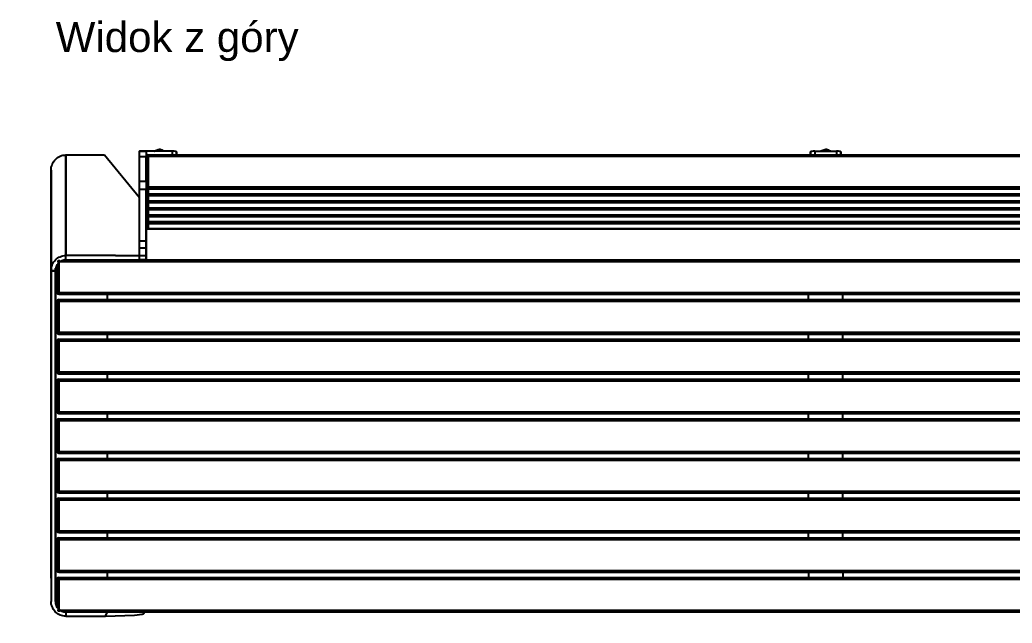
# Model space of a CAD drawing. Header units: millimetres. Extents: x 10366 to 13995, y 24552 to 29685.
# Drawn here: x 11689 to 12842, y 26397 to 27098 of the extents above; entities that cross this region are included whole.
import ezdxf

# ---------------------------------------------------------------- set-up
doc = ezdxf.new("R2010")
doc.units = ezdxf.units.MM
doc.header["$LTSCALE"] = 3
doc.layers.add('DomyÅ›lny', color=7, linetype='Continuous')
doc.styles.get("Standard").update_dxf_attribs({"font": 'arial.ttf'})
doc.dimstyles.new('MATEUSZ', dxfattribs={"dimtxt": 35, "dimasz": 16, "dimexe": 0.18, "dimexo": 0.0625, "dimgap": 0.09, "dimtad": 0, "dimdec": 0, "dimdsep": 46, "dimtxsty": 'Standard', "dimblk": 'DOT', "dimcen": 0.09, "dimse1": 1, "dimse2": 1, "dimadec": 0, "dimazin": 0, "dimtfac": 1, "dimtdec": 0, "dimtofl": 0, "dimtmove": 0, "dimatfit": 3, "dimfxl": 1, "dimtolj": 1, "dimtzin": 0, "dimlwd": 9, "dimlwe": 9, "dimarcsym": 0})

# ---------------------------------------------------------------- blocks, each defined once
blk = doc.blocks.new('_Dot')
at = {"color": 0, "linetype": 'ByBlock', "lineweight": -2}
blk.add_line((-0.5, 0), (-1, 0), dxfattribs=at)
at = {"color": 0, "linetype": 'ByBlock', "const_width": 0.5}
blk.add_lwpolyline([(-0.25, 0, 1), (0.25, 0, 1)], format="xyb", close=True, dxfattribs=at)
blk = doc.blocks.new('*D35')
at = {"color": 0, "lineweight": 9, "transparency": 16777216}
for p, q in [((11507.2, 26929.5), (11507.2, 26714.1)), ((11507.2, 26421.3), (11507.2, 26636.7))]:
    blk.add_line(p, q, dxfattribs=at)
at = {"layer": 'Defpoints', "color": 0, "transparency": 16777216}
for p in [(11827.9, 26945.5), (11507.2, 26405.3), (11742.5, 26405.3)]:
    blk.add_point(p, dxfattribs=at)
at = {"color": 0, "lineweight": 9, "transparency": 16777216, "xscale": 16, "yscale": 16, "zscale": 16}
for p, rotation in [((11507.2, 26945.5), 90), ((11507.2, 26405.3), 270)]:
    blk.add_blockref('_Dot', p, dxfattribs=dict(at, rotation=rotation))
at = {"color": 0, "transparency": 16777216, "insert": (11507.2, 26675.4), "char_height": 35, "attachment_point": 5, "rotation": 90}
blk.add_mtext('\\A1;540', dxfattribs=at)

msp = doc.modelspace()

# ---------------------------------------------------------------- linework, layer by layer
at = {"layer": 'DomyÅ›lny'}
for p, q in [((11827.9, 26945.5), (11835.9, 26945.5)), ((11835.9, 26945.4), (11827.9, 26945.4)), ((11865.9, 26945.5), (11835.9, 26945.5)), ((11865.9, 26945.5), (11865.9, 26940.6)), ((12612.8, 26945.5), (12637.8, 26945.5)), ((12612.8, 26945.5), (12612.8, 26940.6)), ((12637.8, 26945.5), (12637.8, 26940.6)), ((11742.5, 26941.1), (11742.5, 26824.3)), ((11742.5, 26824.3), (11742.5, 26941.1)), ((11742.5, 26941.1), (11787.2, 26941.1)), ((11787.2, 26941.1), (11827.9, 26891.6)), ((11827.9, 26910.1), (11827.9, 26938.9)), ((11835.9, 26938.9), (11827.9, 26938.9)), ((11835.9, 26910.1), (11835.9, 26938.9)), ((11836.3, 26939.3), (11836.3, 26903.8)), ((11836.3, 26933), (11836.3, 26939.3)), ((11838.3, 26941.3), (13412.3, 26941.3)), ((11838.3, 26939.6), (11838.3, 26904.2)), ((11838.3, 26939.6), (13412.3, 26939.6)), ((11870.9, 26941.3), (11870.9, 26944.6)), ((11870.9, 26944.6), (11870.9, 26941.3)), ((12607.8, 26941.3), (12607.8, 26944.6)), ((12607.8, 26944.6), (12607.8, 26941.3)), ((12642.8, 26941.3), (12642.8, 26944.6)), ((12642.8, 26944.6), (12642.8, 26941.3)), ((11725.3, 26451.7), (11725.3, 26923.3)), ((11725.3, 26923.3), (11725.3, 26806.5)), ((11725.3, 26923.3), (11725.3, 26806.5)), ((11836.3, 26931.2), (11836.3, 26895.8)), ((11836.3, 26889.5), (11836.3, 26925)), ((11836.3, 26923.1), (11836.3, 26887.7)), ((11836.3, 26915.1), (11836.3, 26879.6)), ((11835.9, 26910.1), (11827.9, 26910.1)), ((11835.9, 26900.9), (11827.9, 26900.9)), ((11827.9, 26840.8), (11827.9, 26900.9)), ((11835.9, 26840.8), (11835.9, 26900.9)), ((11836.3, 26873.3), (11836.3, 26908.8)), ((11836.3, 26907), (11836.3, 26871.5)), ((11836.3, 26903.8), (11836.3, 26897.6)), ((11836.3, 26865.3), (11836.3, 26900.7)), ((11838.3, 26904.2), (13412.3, 26904.2)), ((11838.3, 26901.9), (11838.3, 26895.6)), ((11838.3, 26901.9), (13412.3, 26901.9)), ((11836.3, 26898.9), (11836.3, 26863.4)), ((11836.3, 26895.8), (11836.3, 26889.5)), ((11838.3, 26895.6), (13412.3, 26895.6)), ((13412.3, 26895.6), (11838.3, 26895.6)), ((11838.3, 26893.8), (11838.3, 26887.5)), ((11838.3, 26893.8), (13412.3, 26893.8)), ((11835.9, 26881.9), (11835.9, 26824.3)), ((11835.9, 26876.7), (11835.9, 26819.1)), ((11835.9, 26819.1), (11835.9, 26876.7)), ((11836.3, 26887.7), (11836.3, 26881.4)), ((11836.3, 26879.6), (11836.3, 26873.3)), ((11838.3, 26887.5), (13412.3, 26887.5)), ((13412.3, 26887.5), (11838.3, 26887.5)), ((11838.3, 26885.7), (13412.3, 26885.7)), ((11838.3, 26885.7), (11838.3, 26879.5)), ((11838.3, 26879.5), (13412.3, 26879.5)), ((13412.3, 26879.4), (11838.3, 26879.4)), ((11838.3, 26877.6), (13412.3, 26877.6)), ((11838.3, 26877.6), (11838.3, 26871.4)), ((11836.3, 26871.5), (11836.3, 26865.3)), ((11838.3, 26871.4), (13412.3, 26871.4)), ((13412.3, 26871.3), (11838.3, 26871.3)), ((11838.3, 26869.6), (11838.3, 26863.3)), ((11838.3, 26869.6), (13412.3, 26869.6)), ((11836.3, 26863.4), (11836.3, 26857.2)), ((11838.3, 26863.3), (13412.3, 26863.3)), ((13412.3, 26863.3), (11838.3, 26863.3)), ((11838.3, 26861.5), (13412.3, 26861.5)), ((11838.3, 26861.5), (11838.3, 26855.2)), ((11838.3, 26855.2), (13412.3, 26855.2)), ((13412.3, 26855.2), (11838.3, 26855.2)), ((11835.9, 26840.8), (11827.9, 26840.8)), ((11827.9, 26819.1), (11827.9, 26832.9)), ((11835.9, 26832.9), (11827.9, 26832.9)), ((11835.9, 26819.1), (11835.9, 26832.9)), ((11740.1, 26819.2), (13510.8, 26819.2)), ((11742.5, 26819.1), (11742.5, 26824.3)), ((11742.5, 26819.1), (11742.5, 26824.3)), ((11800.3, 26824.3), (11742.5, 26824.3)), ((11742.5, 26819.1), (11835.9, 26819.1)), ((11800.3, 26824.3), (11835.9, 26824.3)), ((11835.9, 26819.1), (11827.9, 26819.1)), ((11835.9, 26824.3), (11835.9, 26819.1)), ((11730.3, 26806.5), (11730.3, 26809.7)), ((11730.3, 26809.4), (11730.3, 26806.5)), ((11730.3, 26809.4), (11730.3, 26426.7)), ((11732.3, 26813.5), (11732.3, 26781.2)), ((11734.3, 26817.2), (13516.3, 26817.2)), ((11734.3, 26817.2), (11734.3, 26781.2)), ((11725.3, 26806.5), (11725.3, 26422.5)), ((11725.3, 26806.5), (11730.3, 26806.5)), ((11730.3, 26806.5), (11725.3, 26806.5)), ((11730.3, 26422.5), (11730.3, 26806.5)), ((11734.3, 26781.2), (13516.3, 26781.2)), ((11734.3, 26779.2), (13516.3, 26779.2)), ((11734.3, 26773.1), (13516.3, 26773.1)), ((11790.3, 26779.2), (11790.3, 26773.1)), ((12605.3, 26773.1), (12605.3, 26779.2)), ((12645.3, 26773.1), (12645.3, 26779.2)), ((11732.3, 26771.1), (11732.3, 26735.1)), ((11734.3, 26771.1), (13516.3, 26771.1)), ((11734.3, 26771.1), (11734.3, 26735.1)), ((11734.3, 26735.1), (13516.3, 26735.1)), ((11734.3, 26733.1), (13516.3, 26733.1)), ((11734.3, 26727), (13516.3, 26727)), ((11790.3, 26733.1), (11790.3, 26727)), ((12605.3, 26727), (12605.3, 26733.1)), ((12645.3, 26727), (12645.3, 26733.1)), ((11732.3, 26725), (11732.3, 26689)), ((11734.3, 26725), (11734.3, 26689)), ((11734.3, 26725), (13516.3, 26725)), ((11734.3, 26689), (13516.3, 26689)), ((11734.3, 26687), (13516.3, 26687)), ((11734.3, 26680.8), (13516.3, 26680.8)), ((11790.3, 26687), (11790.3, 26680.8)), ((12605.3, 26680.8), (12605.3, 26687)), ((12645.3, 26680.8), (12645.3, 26687)), ((11732.3, 26678.8), (11732.3, 26642.8)), ((11734.3, 26678.8), (11734.3, 26642.8)), ((11734.3, 26678.8), (13516.3, 26678.8)), ((11734.3, 26642.8), (13516.3, 26642.8)), ((11734.3, 26640.8), (13516.3, 26640.8)), ((11734.3, 26634.7), (13516.3, 26634.7)), ((11790.3, 26640.8), (11790.3, 26634.7)), ((12605.3, 26634.7), (12605.3, 26640.8)), ((12645.3, 26634.7), (12645.3, 26640.8)), ((11732.3, 26632.7), (11732.3, 26596.7)), ((11734.3, 26632.7), (11734.3, 26596.7)), ((11734.3, 26632.7), (13516.3, 26632.7)), ((11734.3, 26596.7), (13516.3, 26596.7)), ((11734.3, 26594.7), (13516.3, 26594.7)), ((11734.3, 26588.6), (13516.3, 26588.6)), ((11790.3, 26594.7), (11790.3, 26588.6)), ((12605.3, 26588.6), (12605.3, 26594.7)), ((12645.3, 26588.6), (12645.3, 26594.7)), ((11732.3, 26586.6), (11732.3, 26550.6)), ((11734.3, 26586.6), (11734.3, 26550.6)), ((11734.3, 26586.6), (13516.3, 26586.6)), ((11734.3, 26550.6), (13516.3, 26550.6)), ((11734.3, 26548.6), (13516.3, 26548.6)), ((11734.3, 26542.5), (13516.3, 26542.5)), ((11790.3, 26548.6), (11790.3, 26542.5)), ((12605.3, 26542.5), (12605.3, 26548.6)), ((12645.3, 26542.5), (12645.3, 26548.6)), ((11732.3, 26540.5), (11732.3, 26504.5)), ((11734.3, 26540.5), (11734.3, 26504.5)), ((11734.3, 26540.5), (13516.3, 26540.5)), ((11734.3, 26504.5), (13516.3, 26504.5)), ((11734.3, 26502.5), (13516.3, 26502.5)), ((11734.3, 26496.4), (13516.3, 26496.4)), ((11790.3, 26502.5), (11790.3, 26496.4)), ((12605.3, 26496.4), (12605.3, 26502.5)), ((12645.3, 26496.4), (12645.3, 26502.5)), ((11732.3, 26494.4), (11732.3, 26458.4)), ((11734.3, 26494.4), (11734.3, 26458.4)), ((11734.3, 26494.4), (13516.3, 26494.4)), ((11725.3, 26451.7), (11725.3, 26422.5)), ((11734.3, 26458.4), (13516.3, 26458.4)), ((11734.3, 26456.4), (13516.3, 26456.4)), ((11734.3, 26450.4), (13516.3, 26450.4)), ((11790.3, 26456.4), (11790.3, 26450.4)), ((12605.3, 26456.4), (12605.3, 26450.4)), ((12645.3, 26456.4), (12645.3, 26450.4)), ((11732.3, 26448.4), (11732.3, 26415.8)), ((11734.3, 26448.4), (11734.3, 26412.4)), ((11734.3, 26448.4), (13516.3, 26448.4)), ((11730.3, 26426.7), (11730.3, 26422.5)), ((11732.3, 26424.7), (11730.3, 26426.7)), ((11734.3, 26412.4), (13516.3, 26412.4)), ((11740.7, 26410.4), (13509.9, 26410.4)), ((11742.5, 26410.3), (11742.5, 26405.3)), ((11742.5, 26410.3), (11791, 26410.3)), ((11742.5, 26410.3), (11742.5, 26405.3)), ((11742.5, 26405.3), (11788.7, 26405.3)), ((11833, 26410.4), (11833, 26408.5))]:
    msp.add_line(p, q, dxfattribs=at)
for points in [[(11827.9, 26938.9, 0), (11827.9, 26943.9, 0), (11827.9, 26945.2, 0), (11827.9, 26945.5, 0), (11827.9, 26945.5, 0), (11827.9, 26945.5, 0), (11827.9, 26945.5, 0), (11827.9, 26945.5, 0), (11827.9, 26945.5, 0), (11827.9, 26945.5, 0), (11827.9, 26945.5, 0), (11827.9, 26945.5, 0), (11827.9, 26945.5, 0), (11827.9, 26945.5, 0), (11827.9, 26945.5, 0), (11827.9, 26945.5, 0), (11827.9, 26945.5, 0), (11827.9, 26945.5, 0), (11827.9, 26945.5, 0), (11827.9, 26945.5, 0), (11827.9, 26945.5, 0), (11827.9, 26945.5, 0), (11827.9, 26945.5, 0), (11827.9, 26945.4, 0)], [(11835.9, 26945.4, 0), (11835.9, 26945.5, 0), (11835.9, 26945.5, 0), (11835.9, 26945.5, 0), (11835.9, 26945.5, 0), (11835.9, 26945.5, 0), (11835.9, 26945.5, 0), (11835.9, 26945.5, 0), (11835.9, 26945.5, 0), (11835.9, 26945.5, 0), (11835.9, 26945.5, 0), (11835.9, 26945.5, 0), (11835.9, 26945.5, 0), (11835.9, 26945.5, 0), (11835.9, 26945.5, 0), (11835.9, 26945.5, 0), (11835.9, 26945.5, 0), (11835.9, 26945.5, 0), (11835.9, 26945.5, 0), (11835.9, 26945.5, 0), (11835.9, 26945.4, 0), (11835.9, 26945.2, 0), (11835.9, 26944.5, 0), (11835.9, 26938.9, 0)], [(11845.2, 26945.4, 0), (11845.2, 26945.4, 0), (11845.2, 26945.5, 0), (11845.2, 26945.5, 0), (11845.2, 26945.5, 0), (11845.2, 26945.5, 0), (11845.2, 26945.6, 0), (11845.3, 26945.6, 0), (11845.4, 26945.7, 0), (11845.4, 26945.7, 0), (11845.6, 26945.8, 0), (11846.2, 26946, 0), (11847.9, 26946.3, 0), (11852, 26946.4, 0), (11853.9, 26946.3, 0), (11855.5, 26946, 0), (11856, 26945.9, 0), (11856.4, 26945.7, 0), (11856.5, 26945.7, 0), (11856.6, 26945.6, 0), (11856.6, 26945.6, 0), (11856.7, 26945.5, 0), (11856.7, 26945.5, 0), (11856.7, 26945.5, 0), (11856.7, 26945.5, 0), (11856.7, 26945.4, 0), (11856.7, 26945.4, 0)], [(11845.4, 26945.7, 0), (11846.5, 26946.3, 0), (11847.7, 26946.8, 0), (11848.9, 26947.2, 0), (11850.1, 26947.3, 0)], [(11847.7, 26946.4, 0), (11848.8, 26946.8, 0), (11850, 26947, 0)], [(11849.9, 26947.2, 0), (11849.9, 26947.2, 0), (11849.9, 26947.3, 0), (11850, 26947.3, 0), (11850, 26947.3, 0), (11850, 26947.3, 0), (11850, 26947.3, 0), (11850.1, 26947.3, 0), (11850.1, 26947.3, 0), (11850.1, 26947.3, 0), (11850.1, 26947.3, 0), (11850.1, 26947.3, 0), (11850.2, 26947.3, 0), (11850.2, 26947.3, 0)], [(11850.9, 26947.2, 0), (11849.9, 26947.2, 0)], [(11849.9, 26947.2, 0), (11850.9, 26947.2, 0)], [(11850.5, 26947, 0), (11850.8, 26946.6, 0), (11851, 26946, 0)], [(11851.3, 26947.3, 0), (11851.3, 26947.4, 0), (11851.2, 26947.4, 0), (11851.2, 26947.4, 0), (11851.1, 26947.4, 0), (11851.1, 26947.3, 0), (11851, 26947.3, 0), (11850.9, 26947.3, 0), (11850.9, 26947.2, 0)], [(11851.2, 26947.4, 0), (11852.5, 26947.2, 0), (11853.9, 26946.9, 0), (11855.2, 26946.4, 0), (11856.5, 26945.7, 0)], [(11851.9, 26947.3, 0), (11851.5, 26947.3, 0), (11851.4, 26947.3, 0), (11851.4, 26947.3, 0), (11851.3, 26947.3, 0)], [(11854.2, 26946.8, 0), (11853, 26947.1, 0), (11851.9, 26947.3, 0)], [(11852.1, 26947.1, 0), (11853.2, 26946.9, 0), (11854.3, 26946.6, 0)], [(11870.9, 26944.6, 0), (11870.9, 26944.7, 0), (11870.9, 26944.7, 0), (11870.9, 26944.7, 0), (11870.9, 26944.7, 0), (11870.9, 26944.7, 0), (11870.9, 26944.8, 0), (11870.8, 26944.8, 0), (11870.8, 26944.9, 0), (11870.6, 26944.9, 0), (11870.4, 26945, 0), (11869.9, 26945.2, 0), (11868.5, 26945.4, 0), (11865.9, 26945.5, 0)], [(12612.8, 26945.5, 0), (12610.9, 26945.4, 0), (12609.2, 26945.2, 0), (12608.6, 26945.1, 0), (12608.2, 26945, 0), (12608, 26944.9, 0), (12608, 26944.8, 0), (12607.9, 26944.8, 0), (12607.9, 26944.8, 0), (12607.8, 26944.7, 0), (12607.8, 26944.7, 0), (12607.8, 26944.7, 0), (12607.8, 26944.7, 0), (12607.8, 26944.7, 0), (12607.8, 26944.6, 0)], [(12619.6, 26945.4, 0), (12619.6, 26945.4, 0), (12619.6, 26945.5, 0), (12619.6, 26945.5, 0), (12619.6, 26945.5, 0), (12619.6, 26945.5, 0), (12619.6, 26945.6, 0), (12619.7, 26945.6, 0), (12619.7, 26945.7, 0), (12619.8, 26945.7, 0), (12620, 26945.8, 0), (12620.6, 26946, 0), (12622.2, 26946.3, 0), (12626.4, 26946.4, 0), (12628.3, 26946.3, 0), (12629.9, 26946, 0), (12630.4, 26945.9, 0), (12630.8, 26945.7, 0), (12630.9, 26945.7, 0), (12631, 26945.6, 0), (12631, 26945.6, 0), (12631, 26945.5, 0), (12631, 26945.5, 0), (12631.1, 26945.5, 0), (12631.1, 26945.5, 0), (12631.1, 26945.4, 0), (12631.1, 26945.4, 0)], [(12619.7, 26945.7, 0), (12620.9, 26946.3, 0), (12622, 26946.8, 0), (12623.2, 26947.2, 0), (12624.4, 26947.3, 0)], [(12622.1, 26946.4, 0), (12623.2, 26946.8, 0), (12624.4, 26947, 0)], [(12624.2, 26947.2, 0), (12624.3, 26947.2, 0), (12624.3, 26947.3, 0), (12624.3, 26947.3, 0), (12624.4, 26947.3, 0), (12624.4, 26947.3, 0), (12624.4, 26947.3, 0), (12624.4, 26947.3, 0), (12624.4, 26947.3, 0), (12624.5, 26947.3, 0), (12624.5, 26947.3, 0), (12624.5, 26947.3, 0), (12624.5, 26947.3, 0), (12624.5, 26947.3, 0)], [(12625.3, 26947.2, 0), (12624.2, 26947.2, 0)], [(12624.2, 26947.2, 0), (12625.3, 26947.2, 0)], [(12624.9, 26947, 0), (12625.1, 26946.6, 0), (12625.4, 26946, 0)], [(12625.7, 26947.3, 0), (12625.7, 26947.4, 0), (12625.6, 26947.4, 0), (12625.5, 26947.4, 0), (12625.5, 26947.4, 0), (12625.4, 26947.3, 0), (12625.4, 26947.3, 0), (12625.3, 26947.3, 0), (12625.3, 26947.2, 0)], [(12625.6, 26947.4, 0), (12626.9, 26947.2, 0), (12628.3, 26946.9, 0), (12629.6, 26946.4, 0), (12630.9, 26945.7, 0)], [(12626.2, 26947.3, 0), (12625.9, 26947.3, 0), (12625.8, 26947.3, 0), (12625.7, 26947.3, 0), (12625.7, 26947.3, 0)], [(12628.5, 26946.8, 0), (12627.4, 26947.1, 0), (12626.2, 26947.3, 0)], [(12626.4, 26947.1, 0), (12627.6, 26946.9, 0), (12628.7, 26946.6, 0)], [(12642.8, 26944.6, 0), (12642.8, 26944.7, 0), (12642.8, 26944.7, 0), (12642.8, 26944.7, 0), (12642.8, 26944.7, 0), (12642.8, 26944.7, 0), (12642.8, 26944.8, 0), (12642.7, 26944.8, 0), (12642.7, 26944.9, 0), (12642.5, 26944.9, 0), (12642.3, 26945, 0), (12641.8, 26945.2, 0), (12640.3, 26945.4, 0), (12637.8, 26945.5, 0)], [(11725.3, 26923.3, 0), (11725.4, 26925.1, 0), (11725.6, 26926.8, 0), (11726.1, 26928.5, 0), (11726.6, 26930.1, 0), (11727.3, 26931.7, 0), (11728.2, 26933.2, 0), (11729.2, 26934.6, 0), (11730.3, 26935.9, 0), (11731.6, 26937, 0), (11732.9, 26938.1, 0), (11734.4, 26939, 0), (11735.9, 26939.7, 0), (11737.5, 26940.3, 0), (11739.1, 26940.7, 0), (11740.8, 26941, 0), (11742.5, 26941.1, 0)], [(11836.3, 26939.3, 0), (11836.3, 26939.6, 0), (11836.4, 26939.9, 0), (11836.5, 26940.2, 0), (11836.7, 26940.5, 0)], [(11838.3, 26939.6, 0), (11836.9, 26939.5, 0), (11836.6, 26939.5, 0), (11836.5, 26939.4, 0), (11836.4, 26939.4, 0), (11836.4, 26939.4, 0), (11836.3, 26939.4, 0), (11836.3, 26939.3, 0), (11836.3, 26939.3, 0), (11836.3, 26939.3, 0), (11836.3, 26939.3, 0), (11836.3, 26939.3, 0), (11836.3, 26939.3, 0), (11836.3, 26939.3, 0)], [(11838.3, 26941.3, 0), (11838.3, 26941.3, 0), (11838.3, 26941.3, 0), (11838.3, 26941.3, 0), (11838.3, 26941.3, 0), (11838.3, 26941.3, 0), (11838.3, 26941.3, 0), (11838.3, 26941.3, 0), (11838.3, 26941.3, 0), (11838.3, 26941.3, 0), (11838.3, 26941.3, 0), (11838.3, 26941.3, 0), (11838.3, 26941.3, 0), (11838.3, 26941.3, 0), (11838.3, 26941.3, 0), (11838.3, 26941.3, 0), (11838.3, 26941.3, 0), (11838.3, 26941.3, 0), (11838.3, 26941.3, 0), (11838.3, 26941.3, 0), (11838.3, 26941.3, 0), (11838.3, 26941.3, 0), (11838.3, 26941.3, 0), (11838.3, 26941.3, 0), (11838.3, 26941.2, 0), (11838.3, 26941, 0), (11838.3, 26939.6, 0)], [(11827.9, 26900.9, 0), (11827.9, 26901.2, 0), (11827.9, 26902.9, 0), (11827.9, 26910.1, 0)], [(11835.9, 26910.1, 0), (11835.9, 26900.9, 0)], [(11836.3, 26903.8, 0), (11836.3, 26903.9, 0), (11836.3, 26903.9, 0), (11836.3, 26903.9, 0), (11836.3, 26903.9, 0), (11836.3, 26903.9, 0), (11836.3, 26903.9, 0), (11836.3, 26903.9, 0), (11836.4, 26903.9, 0), (11836.4, 26903.9, 0), (11836.5, 26904, 0), (11836.5, 26904, 0), (11836.8, 26904.1, 0), (11837.4, 26904.2, 0), (11838.3, 26904.2, 0)], [(11838.3, 26901.9, 0), (11838.1, 26901.9, 0), (11837.9, 26901.9, 0), (11837.8, 26902, 0), (11837.6, 26902, 0), (11837.4, 26902.1, 0), (11837.2, 26902.2, 0), (11837, 26902.3, 0), (11836.9, 26902.5, 0), (11836.8, 26902.6, 0), (11836.6, 26902.8, 0), (11836.5, 26902.9, 0), (11836.5, 26903.1, 0), (11836.4, 26903.3, 0), (11836.3, 26903.5, 0), (11836.3, 26903.7, 0), (11836.3, 26903.8, 0)], [(11838.3, 26904.2, 0), (11838.3, 26901.9, 0)], [(11836.3, 26897.6, 0), (11836.3, 26897.4, 0), (11836.3, 26897.2, 0), (11836.4, 26897, 0), (11836.5, 26896.9, 0), (11836.5, 26896.7, 0), (11836.6, 26896.5, 0), (11836.8, 26896.3, 0), (11836.9, 26896.2, 0), (11837, 26896.1, 0), (11837.2, 26895.9, 0), (11837.4, 26895.8, 0), (11837.6, 26895.8, 0), (11837.8, 26895.7, 0), (11837.9, 26895.7, 0), (11838.1, 26895.6, 0), (11838.3, 26895.6, 0)], [(11838.3, 26895.6, 0), (11838.1, 26895.6, 0), (11837.9, 26895.6, 0), (11837.8, 26895.7, 0), (11837.6, 26895.7, 0), (11837.4, 26895.8, 0), (11837.2, 26895.9, 0), (11837, 26896, 0), (11836.9, 26896.2, 0), (11836.8, 26896.3, 0), (11836.6, 26896.5, 0), (11836.5, 26896.7, 0), (11836.5, 26896.9, 0), (11836.4, 26897, 0), (11836.3, 26897.2, 0), (11836.3, 26897.4, 0), (11836.3, 26897.6, 0)], [(11836.3, 26895.8, 0), (11836.3, 26895.8, 0), (11836.3, 26895.8, 0), (11836.3, 26895.8, 0), (11836.3, 26895.8, 0), (11836.3, 26895.8, 0), (11836.3, 26895.8, 0), (11836.3, 26895.8, 0), (11836.4, 26895.8, 0), (11836.4, 26895.9, 0), (11836.5, 26895.9, 0), (11836.5, 26895.9, 0), (11836.8, 26896, 0), (11837.4, 26896.1, 0), (11838.3, 26896.1, 0)], [(11838.3, 26893.8, 0), (11838.1, 26893.8, 0), (11837.9, 26893.8, 0), (11837.8, 26893.9, 0), (11837.6, 26893.9, 0), (11837.4, 26894, 0), (11837.2, 26894.1, 0), (11837, 26894.2, 0), (11836.9, 26894.4, 0), (11836.8, 26894.5, 0), (11836.6, 26894.7, 0), (11836.5, 26894.9, 0), (11836.5, 26895, 0), (11836.4, 26895.2, 0), (11836.3, 26895.4, 0), (11836.3, 26895.6, 0), (11836.3, 26895.8, 0)], [(11836.3, 26889.5, 0), (11836.3, 26889.3, 0), (11836.3, 26889.2, 0), (11836.4, 26889, 0), (11836.5, 26888.8, 0), (11836.5, 26888.6, 0), (11836.6, 26888.4, 0), (11836.8, 26888.3, 0), (11836.9, 26888.1, 0), (11837, 26888, 0), (11837.2, 26887.9, 0), (11837.4, 26887.8, 0), (11837.6, 26887.7, 0), (11837.8, 26887.6, 0), (11837.9, 26887.6, 0), (11838.1, 26887.5, 0), (11838.3, 26887.5, 0)], [(11838.3, 26887.5, 0), (11838.1, 26887.5, 0), (11837.9, 26887.5, 0), (11837.8, 26887.6, 0), (11837.6, 26887.6, 0), (11837.4, 26887.7, 0), (11837.2, 26887.8, 0), (11837, 26888, 0), (11836.9, 26888.1, 0), (11836.8, 26888.2, 0), (11836.6, 26888.4, 0), (11836.5, 26888.6, 0), (11836.5, 26888.8, 0), (11836.4, 26889, 0), (11836.3, 26889.1, 0), (11836.3, 26889.3, 0), (11836.3, 26889.5, 0)], [(11836.3, 26887.7, 0), (11836.3, 26887.7, 0), (11836.3, 26887.7, 0), (11836.3, 26887.7, 0), (11836.3, 26887.7, 0), (11836.3, 26887.7, 0), (11836.3, 26887.7, 0), (11836.3, 26887.7, 0), (11836.4, 26887.8, 0), (11836.4, 26887.8, 0), (11836.5, 26887.8, 0), (11836.5, 26887.8, 0), (11836.8, 26887.9, 0), (11837.4, 26888, 0), (11838.3, 26888, 0)], [(11838.3, 26896.1, 0), (11838.3, 26893.8, 0)], [(11838.3, 26888, 0), (11838.3, 26885.7, 0)], [(11838.3, 26885.7, 0), (11838.1, 26885.7, 0), (11837.9, 26885.7, 0), (11837.8, 26885.8, 0), (11837.6, 26885.9, 0), (11837.4, 26885.9, 0), (11837.2, 26886, 0), (11837, 26886.2, 0), (11836.9, 26886.3, 0), (11836.8, 26886.4, 0), (11836.6, 26886.6, 0), (11836.5, 26886.8, 0), (11836.5, 26887, 0), (11836.4, 26887.1, 0), (11836.3, 26887.3, 0), (11836.3, 26887.5, 0), (11836.3, 26887.7, 0)], [(11836.3, 26881.4, 0), (11836.3, 26881.3, 0), (11836.3, 26881.1, 0), (11836.4, 26880.9, 0), (11836.5, 26880.7, 0), (11836.5, 26880.5, 0), (11836.6, 26880.4, 0), (11836.8, 26880.2, 0), (11836.9, 26880, 0), (11837, 26879.9, 0), (11837.2, 26879.8, 0), (11837.4, 26879.7, 0), (11837.6, 26879.6, 0), (11837.8, 26879.5, 0), (11837.9, 26879.5, 0), (11838.1, 26879.5, 0), (11838.3, 26879.5, 0)], [(11838.3, 26879.4, 0), (11838.1, 26879.4, 0), (11837.9, 26879.5, 0), (11837.8, 26879.5, 0), (11837.6, 26879.6, 0), (11837.4, 26879.7, 0), (11837.2, 26879.8, 0), (11837, 26879.9, 0), (11836.9, 26880, 0), (11836.8, 26880.2, 0), (11836.6, 26880.3, 0), (11836.5, 26880.5, 0), (11836.5, 26880.7, 0), (11836.4, 26880.9, 0), (11836.3, 26881.1, 0), (11836.3, 26881.2, 0), (11836.3, 26881.4, 0)], [(11836.3, 26879.6, 0), (11836.3, 26879.6, 0), (11836.3, 26879.6, 0), (11836.3, 26879.6, 0), (11836.3, 26879.6, 0), (11836.3, 26879.6, 0), (11836.3, 26879.7, 0), (11836.3, 26879.7, 0), (11836.4, 26879.7, 0), (11836.4, 26879.7, 0), (11836.5, 26879.7, 0), (11836.5, 26879.8, 0), (11836.8, 26879.8, 0), (11837.4, 26879.9, 0), (11838.3, 26880, 0)], [(11838.3, 26877.6, 0), (11838.1, 26877.6, 0), (11837.9, 26877.7, 0), (11837.8, 26877.7, 0), (11837.6, 26877.8, 0), (11837.4, 26877.9, 0), (11837.2, 26878, 0), (11837, 26878.1, 0), (11836.9, 26878.2, 0), (11836.8, 26878.4, 0), (11836.6, 26878.5, 0), (11836.5, 26878.7, 0), (11836.5, 26878.9, 0), (11836.4, 26879.1, 0), (11836.3, 26879.2, 0), (11836.3, 26879.4, 0), (11836.3, 26879.6, 0)], [(11838.3, 26880, 0), (11838.3, 26877.6, 0)], [(11836.3, 26873.3, 0), (11836.3, 26873.2, 0), (11836.3, 26873, 0), (11836.4, 26872.8, 0), (11836.5, 26872.6, 0), (11836.5, 26872.4, 0), (11836.6, 26872.3, 0), (11836.8, 26872.1, 0), (11836.9, 26872, 0), (11837, 26871.8, 0), (11837.2, 26871.7, 0), (11837.4, 26871.6, 0), (11837.6, 26871.5, 0), (11837.8, 26871.5, 0), (11837.9, 26871.4, 0), (11838.1, 26871.4, 0), (11838.3, 26871.4, 0)], [(11838.3, 26871.3, 0), (11838.1, 26871.4, 0), (11837.9, 26871.4, 0), (11837.8, 26871.4, 0), (11837.6, 26871.5, 0), (11837.4, 26871.6, 0), (11837.2, 26871.7, 0), (11837, 26871.8, 0), (11836.9, 26871.9, 0), (11836.8, 26872.1, 0), (11836.6, 26872.3, 0), (11836.5, 26872.4, 0), (11836.5, 26872.6, 0), (11836.4, 26872.8, 0), (11836.3, 26873, 0), (11836.3, 26873.2, 0), (11836.3, 26873.3, 0)], [(11836.3, 26871.5, 0), (11836.3, 26871.5, 0), (11836.3, 26871.5, 0), (11836.3, 26871.5, 0), (11836.3, 26871.6, 0), (11836.3, 26871.6, 0), (11836.3, 26871.6, 0), (11836.3, 26871.6, 0), (11836.4, 26871.6, 0), (11836.4, 26871.6, 0), (11836.5, 26871.7, 0), (11836.5, 26871.7, 0), (11836.8, 26871.7, 0), (11837.4, 26871.8, 0), (11838.3, 26871.9, 0)], [(11838.3, 26869.6, 0), (11838.1, 26869.6, 0), (11837.9, 26869.6, 0), (11837.8, 26869.6, 0), (11837.6, 26869.7, 0), (11837.4, 26869.8, 0), (11837.2, 26869.9, 0), (11837, 26870, 0), (11836.9, 26870.1, 0), (11836.8, 26870.3, 0), (11836.6, 26870.4, 0), (11836.5, 26870.6, 0), (11836.5, 26870.8, 0), (11836.4, 26871, 0), (11836.3, 26871.2, 0), (11836.3, 26871.3, 0), (11836.3, 26871.5, 0)], [(11836.3, 26865.3, 0), (11836.3, 26865.1, 0), (11836.3, 26864.9, 0), (11836.4, 26864.7, 0), (11836.5, 26864.5, 0), (11836.5, 26864.4, 0), (11836.6, 26864.2, 0), (11836.8, 26864, 0), (11836.9, 26863.9, 0), (11837, 26863.7, 0), (11837.2, 26863.6, 0), (11837.4, 26863.5, 0), (11837.6, 26863.4, 0), (11837.8, 26863.4, 0), (11837.9, 26863.3, 0), (11838.1, 26863.3, 0), (11838.3, 26863.3, 0)], [(11838.3, 26871.9, 0), (11838.3, 26869.6, 0)], [(11836.3, 26863.4, 0), (11836.3, 26863.5, 0), (11836.3, 26863.5, 0), (11836.3, 26863.5, 0), (11836.3, 26863.5, 0), (11836.3, 26863.5, 0), (11836.3, 26863.5, 0), (11836.3, 26863.5, 0), (11836.4, 26863.5, 0), (11836.4, 26863.5, 0), (11836.5, 26863.6, 0), (11836.5, 26863.6, 0), (11836.8, 26863.7, 0), (11837.4, 26863.8, 0), (11838.3, 26863.8, 0)], [(11838.3, 26861.5, 0), (11838.1, 26861.5, 0), (11837.9, 26861.5, 0), (11837.8, 26861.6, 0), (11837.6, 26861.6, 0), (11837.4, 26861.7, 0), (11837.2, 26861.8, 0), (11837, 26861.9, 0), (11836.9, 26862.1, 0), (11836.8, 26862.2, 0), (11836.6, 26862.4, 0), (11836.5, 26862.5, 0), (11836.5, 26862.7, 0), (11836.4, 26862.9, 0), (11836.3, 26863.1, 0), (11836.3, 26863.3, 0), (11836.3, 26863.4, 0)], [(11836.3, 26857.2, 0), (11836.3, 26857, 0), (11836.3, 26856.8, 0), (11836.4, 26856.6, 0), (11836.5, 26856.5, 0), (11836.5, 26856.3, 0), (11836.6, 26856.1, 0), (11836.8, 26855.9, 0), (11836.9, 26855.8, 0), (11837, 26855.7, 0), (11837.2, 26855.5, 0), (11837.4, 26855.4, 0), (11837.6, 26855.4, 0), (11837.8, 26855.3, 0), (11837.9, 26855.3, 0), (11838.1, 26855.2, 0), (11838.3, 26855.2, 0)], [(11838.3, 26863.8, 0), (11838.3, 26861.5, 0)], [(11827.9, 26832.9, 0), (11827.9, 26840.8, 0)], [(11835.9, 26840.8, 0), (11835.9, 26840.5, 0), (11835.9, 26839.1, 0), (11835.9, 26832.9, 0)], [(11725.3, 26806.5, 0), (11725.4, 26808.3, 0), (11725.6, 26810, 0), (11726.1, 26811.7, 0), (11726.6, 26813.3, 0), (11727.3, 26814.9, 0), (11728.2, 26816.4, 0), (11729.2, 26817.8, 0), (11730.3, 26819.1, 0), (11731.6, 26820.3, 0), (11732.9, 26821.3, 0), (11734.4, 26822.2, 0), (11735.9, 26822.9, 0), (11737.5, 26823.5, 0), (11739.1, 26824, 0), (11740.8, 26824.2, 0), (11742.5, 26824.3, 0)], [(11742.5, 26819.1, 0), (11741.3, 26819.1, 0), (11740, 26818.9, 0), (11738.8, 26818.5, 0), (11737.7, 26818.1, 0), (11736.6, 26817.6, 0), (11735.6, 26816.9, 0), (11734.6, 26816.1, 0), (11733.7, 26815.3, 0), (11733, 26814.4, 0), (11732.3, 26813.4, 0), (11731.7, 26812.3, 0), (11731.2, 26811.2, 0), (11730.8, 26810.1, 0), (11730.5, 26808.9, 0), (11730.4, 26807.7, 0), (11730.3, 26806.5, 0)], [(11734.3, 26819.2, 0), (11734.3, 26819.2, 0), (11734.3, 26819.2, 0), (11734.3, 26819.2, 0), (11734.3, 26819.2, 0), (11734.3, 26819.2, 0), (11734.3, 26819.2, 0), (11734.3, 26819.2, 0), (11734.3, 26819.2, 0), (11734.3, 26819.2, 0), (11734.3, 26819.2, 0), (11734.3, 26819.2, 0), (11734.3, 26819.2, 0), (11734.3, 26819.2, 0), (11734.3, 26819.2, 0), (11734.3, 26819.1, 0), (11734.3, 26818.9, 0), (11734.3, 26817.2, 0)], [(11734.3, 26817.2, 0), (11732.3, 26817.2, 0)], [(11732.3, 26781.2, 0), (11732.3, 26781.2, 0), (11732.3, 26781.2, 0), (11732.3, 26781.2, 0), (11732.3, 26781.2, 0), (11732.3, 26781.2, 0), (11732.3, 26781.2, 0), (11732.3, 26781.2, 0), (11732.3, 26781.2, 0), (11732.3, 26781.2, 0), (11732.3, 26781.2, 0), (11732.3, 26781.2, 0), (11732.3, 26781.2, 0), (11732.3, 26781.2, 0), (11732.3, 26781.2, 0), (11732.4, 26781.2, 0), (11732.6, 26781.2, 0), (11734.3, 26781.2, 0)], [(11734.3, 26781.2, 0), (11734.3, 26779.2, 0)], [(11734.3, 26773.1, 0), (11734.3, 26773.1, 0), (11734.3, 26773.1, 0), (11734.3, 26773.1, 0), (11734.3, 26773.1, 0), (11734.3, 26773.1, 0), (11734.3, 26773.1, 0), (11734.3, 26773.1, 0), (11734.3, 26773.1, 0), (11734.3, 26773.1, 0), (11734.3, 26773.1, 0), (11734.3, 26773.1, 0), (11734.3, 26773.1, 0), (11734.3, 26773.1, 0), (11734.3, 26773.1, 0), (11734.3, 26773, 0), (11734.3, 26772.8, 0), (11734.3, 26771.1, 0)], [(11734.3, 26771.1, 0), (11732.3, 26771.1, 0)], [(11732.3, 26735.1, 0), (11732.3, 26735.1, 0), (11732.3, 26735.1, 0), (11732.3, 26735.1, 0), (11732.3, 26735.1, 0), (11732.3, 26735.1, 0), (11732.3, 26735.1, 0), (11732.3, 26735.1, 0), (11732.3, 26735.1, 0), (11732.3, 26735.1, 0), (11732.3, 26735.1, 0), (11732.3, 26735.1, 0), (11732.3, 26735.1, 0), (11732.3, 26735.1, 0), (11732.3, 26735.1, 0), (11732.4, 26735.1, 0), (11732.6, 26735.1, 0), (11734.3, 26735.1, 0)], [(11734.3, 26735.1, 0), (11734.3, 26733.1, 0)], [(11734.3, 26727, 0), (11734.3, 26727, 0), (11734.3, 26727, 0), (11734.3, 26727, 0), (11734.3, 26727, 0), (11734.3, 26727, 0), (11734.3, 26727, 0), (11734.3, 26727, 0), (11734.3, 26727, 0), (11734.3, 26727, 0), (11734.3, 26727, 0), (11734.3, 26727, 0), (11734.3, 26727, 0), (11734.3, 26727, 0), (11734.3, 26726.9, 0), (11734.3, 26726.9, 0), (11734.3, 26726.7, 0), (11734.3, 26725, 0)], [(11734.3, 26725, 0), (11732.3, 26725, 0)], [(11732.3, 26689, 0), (11732.3, 26689, 0), (11732.3, 26689, 0), (11732.3, 26689, 0), (11732.3, 26689, 0), (11732.3, 26689, 0), (11732.3, 26689, 0), (11732.3, 26689, 0), (11732.3, 26689, 0), (11732.3, 26689, 0), (11732.3, 26689, 0), (11732.3, 26689, 0), (11732.3, 26689, 0), (11732.3, 26689, 0), (11732.3, 26689, 0), (11732.4, 26689, 0), (11732.6, 26689, 0), (11734.3, 26689, 0)], [(11734.3, 26689, 0), (11734.3, 26687, 0)], [(11734.3, 26680.8, 0), (11734.3, 26680.8, 0), (11734.3, 26680.8, 0), (11734.3, 26680.8, 0), (11734.3, 26680.8, 0), (11734.3, 26680.8, 0), (11734.3, 26680.8, 0), (11734.3, 26680.8, 0), (11734.3, 26680.8, 0), (11734.3, 26680.8, 0), (11734.3, 26680.8, 0), (11734.3, 26680.8, 0), (11734.3, 26680.8, 0), (11734.3, 26680.8, 0), (11734.3, 26680.8, 0), (11734.3, 26680.8, 0), (11734.3, 26680.6, 0), (11734.3, 26678.8, 0)], [(11734.3, 26678.8, 0), (11732.3, 26678.8, 0)], [(11732.3, 26642.8, 0), (11732.3, 26642.8, 0), (11732.3, 26642.8, 0), (11732.3, 26642.8, 0), (11732.3, 26642.8, 0), (11732.3, 26642.8, 0), (11732.3, 26642.8, 0), (11732.3, 26642.8, 0), (11732.3, 26642.8, 0), (11732.3, 26642.8, 0), (11732.3, 26642.8, 0), (11732.3, 26642.8, 0), (11732.3, 26642.8, 0), (11732.3, 26642.8, 0), (11732.3, 26642.8, 0), (11732.4, 26642.8, 0), (11732.6, 26642.8, 0), (11734.3, 26642.8, 0)], [(11734.3, 26642.8, 0), (11734.3, 26640.8, 0)], [(11734.3, 26634.7, 0), (11734.3, 26634.7, 0), (11734.3, 26634.7, 0), (11734.3, 26634.7, 0), (11734.3, 26634.7, 0), (11734.3, 26634.7, 0), (11734.3, 26634.7, 0), (11734.3, 26634.7, 0), (11734.3, 26634.7, 0), (11734.3, 26634.7, 0), (11734.3, 26634.7, 0), (11734.3, 26634.7, 0), (11734.3, 26634.7, 0), (11734.3, 26634.7, 0), (11734.3, 26634.7, 0), (11734.3, 26634.7, 0), (11734.3, 26634.5, 0), (11734.3, 26632.7, 0)], [(11734.3, 26632.7, 0), (11732.3, 26632.7, 0)], [(11732.3, 26596.7, 0), (11732.3, 26596.7, 0), (11732.3, 26596.7, 0), (11732.3, 26596.7, 0), (11732.3, 26596.7, 0), (11732.3, 26596.7, 0), (11732.3, 26596.7, 0), (11732.3, 26596.7, 0), (11732.3, 26596.7, 0), (11732.3, 26596.7, 0), (11732.3, 26596.7, 0), (11732.3, 26596.7, 0), (11732.3, 26596.7, 0), (11732.3, 26596.7, 0), (11732.3, 26596.7, 0), (11732.4, 26596.7, 0), (11732.6, 26596.7, 0), (11734.3, 26596.7, 0)], [(11734.3, 26596.7, 0), (11734.3, 26594.7, 0)], [(11734.3, 26588.6, 0), (11734.3, 26588.6, 0), (11734.3, 26588.6, 0), (11734.3, 26588.6, 0), (11734.3, 26588.6, 0), (11734.3, 26588.6, 0), (11734.3, 26588.6, 0), (11734.3, 26588.6, 0), (11734.3, 26588.6, 0), (11734.3, 26588.6, 0), (11734.3, 26588.6, 0), (11734.3, 26588.6, 0), (11734.3, 26588.6, 0), (11734.3, 26588.6, 0), (11734.3, 26588.6, 0), (11734.3, 26588.6, 0), (11734.3, 26588.4, 0), (11734.3, 26586.6, 0)], [(11734.3, 26586.6, 0), (11732.3, 26586.6, 0)], [(11732.3, 26550.6, 0), (11732.3, 26550.6, 0), (11732.3, 26550.6, 0), (11732.3, 26550.6, 0), (11732.3, 26550.6, 0), (11732.3, 26550.6, 0), (11732.3, 26550.6, 0), (11732.3, 26550.6, 0), (11732.3, 26550.6, 0), (11732.3, 26550.6, 0), (11732.3, 26550.6, 0), (11732.3, 26550.6, 0), (11732.3, 26550.6, 0), (11732.3, 26550.6, 0), (11732.3, 26550.6, 0), (11732.4, 26550.6, 0), (11732.6, 26550.6, 0), (11734.3, 26550.6, 0)], [(11734.3, 26550.6, 0), (11734.3, 26548.6, 0)], [(11734.3, 26542.5, 0), (11734.3, 26542.5, 0), (11734.3, 26542.5, 0), (11734.3, 26542.5, 0), (11734.3, 26542.5, 0), (11734.3, 26542.5, 0), (11734.3, 26542.5, 0), (11734.3, 26542.5, 0), (11734.3, 26542.5, 0), (11734.3, 26542.5, 0), (11734.3, 26542.5, 0), (11734.3, 26542.5, 0), (11734.3, 26542.5, 0), (11734.3, 26542.5, 0), (11734.3, 26542.4, 0), (11734.3, 26542.3, 0), (11734.3, 26540.5, 0)], [(11734.3, 26540.5, 0), (11732.3, 26540.5, 0)], [(11732.3, 26504.5, 0), (11732.3, 26504.5, 0), (11732.3, 26504.5, 0), (11732.3, 26504.5, 0), (11732.3, 26504.5, 0), (11732.3, 26504.5, 0), (11732.3, 26504.5, 0), (11732.3, 26504.5, 0), (11732.3, 26504.5, 0), (11732.3, 26504.5, 0), (11732.3, 26504.5, 0), (11732.3, 26504.5, 0), (11732.3, 26504.5, 0), (11732.3, 26504.5, 0), (11732.3, 26504.5, 0), (11732.4, 26504.5, 0), (11732.6, 26504.5, 0), (11734.3, 26504.5, 0)], [(11734.3, 26504.5, 0), (11734.3, 26502.5, 0)], [(11734.3, 26496.4, 0), (11734.3, 26496.4, 0), (11734.3, 26496.4, 0), (11734.3, 26496.4, 0), (11734.3, 26496.4, 0), (11734.3, 26496.4, 0), (11734.3, 26496.4, 0), (11734.3, 26496.4, 0), (11734.3, 26496.4, 0), (11734.3, 26496.4, 0), (11734.3, 26496.4, 0), (11734.3, 26496.4, 0), (11734.3, 26496.4, 0), (11734.3, 26496.4, 0), (11734.3, 26496.3, 0), (11734.3, 26496.1, 0), (11734.3, 26494.4, 0)], [(11734.3, 26494.4, 0), (11732.3, 26494.4, 0)], [(11725.7, 26448.2, 0), (11725.4, 26449.9, 0), (11725.3, 26451.7, 0)], [(11732.3, 26458.4, 0), (11732.3, 26458.4, 0), (11732.3, 26458.4, 0), (11732.3, 26458.4, 0), (11732.3, 26458.4, 0), (11732.3, 26458.4, 0), (11732.3, 26458.4, 0), (11732.3, 26458.4, 0), (11732.3, 26458.4, 0), (11732.3, 26458.4, 0), (11732.3, 26458.4, 0), (11732.3, 26458.4, 0), (11732.3, 26458.4, 0), (11732.3, 26458.4, 0), (11732.3, 26458.4, 0), (11732.4, 26458.4, 0), (11732.6, 26458.4, 0), (11734.3, 26458.4, 0)], [(11734.3, 26458.4, 0), (11734.3, 26456.4, 0)], [(11734.3, 26450.4, 0), (11734.3, 26450.4, 0), (11734.3, 26450.4, 0), (11734.3, 26450.4, 0), (11734.3, 26450.4, 0), (11734.3, 26450.4, 0), (11734.3, 26450.4, 0), (11734.3, 26450.4, 0), (11734.3, 26450.4, 0), (11734.3, 26450.4, 0), (11734.3, 26450.4, 0), (11734.3, 26450.4, 0), (11734.3, 26450.4, 0), (11734.3, 26450.4, 0), (11734.3, 26450.3, 0), (11734.3, 26450.2, 0), (11734.3, 26448.4, 0)], [(11734.3, 26448.4, 0), (11732.3, 26448.4, 0)], [(11742.5, 26405.3, 0), (11740.8, 26405.4, 0), (11739.1, 26405.6, 0), (11737.4, 26406, 0), (11735.8, 26406.6, 0), (11734.3, 26407.4, 0), (11732.8, 26408.2, 0), (11731.5, 26409.3, 0), (11730.2, 26410.4, 0), (11729.1, 26411.7, 0), (11728.1, 26413, 0), (11727.3, 26414.5, 0), (11726.6, 26416, 0), (11726, 26417.6, 0), (11725.6, 26419.2, 0), (11725.4, 26420.8, 0), (11725.3, 26422.5, 0)], [(11730.3, 26422.5, 0), (11730.4, 26421.3, 0), (11730.6, 26420.1, 0), (11730.8, 26418.9, 0), (11731.3, 26417.8, 0), (11731.8, 26416.7, 0), (11732.4, 26415.6, 0), (11733.1, 26414.7, 0), (11733.9, 26413.8, 0), (11734.8, 26413, 0), (11735.8, 26412.3, 0), (11736.8, 26411.7, 0), (11737.9, 26411.2, 0), (11739, 26410.8, 0), (11740.1, 26410.5, 0), (11741.3, 26410.3, 0), (11742.5, 26410.3, 0)], [(11732.3, 26412.4, 0), (11732.3, 26412.4, 0), (11732.3, 26412.4, 0), (11732.3, 26412.4, 0), (11732.3, 26412.4, 0), (11732.3, 26412.4, 0), (11732.3, 26412.4, 0), (11732.3, 26412.4, 0), (11732.3, 26412.4, 0), (11732.3, 26412.4, 0), (11732.3, 26412.4, 0), (11732.3, 26412.4, 0), (11732.3, 26412.4, 0), (11732.3, 26412.4, 0), (11732.3, 26412.4, 0), (11732.4, 26412.4, 0), (11732.6, 26412.4, 0), (11734.3, 26412.4, 0)], [(11734.3, 26412.4, 0), (11734.3, 26410.4, 0)], [(11788.7, 26405.3, 0), (11791, 26410.3, 0)], [(11788.7, 26405.3, 0), (11822.1, 26406.5, 0), (11831.1, 26407.6, 0), (11832.2, 26407.9, 0), (11832.6, 26408.1, 0), (11832.7, 26408.1, 0), (11832.8, 26408.2, 0), (11832.9, 26408.3, 0), (11832.9, 26408.3, 0), (11832.9, 26408.3, 0), (11833, 26408.4, 0), (11833, 26408.4, 0), (11833, 26408.4, 0), (11833, 26408.5, 0), (11833, 26408.5, 0), (11833, 26408.5, 0), (11833, 26408.5, 0), (11833, 26408.5, 0), (11833, 26408.6, 0), (11832.9, 26408.6, 0), (11832.9, 26408.6, 0), (11832.9, 26408.7, 0), (11832.8, 26408.8, 0), (11832.7, 26408.8, 0)], [(11791, 26410.3, 0), (11809.3, 26410.7, 0)]]:
    msp.add_polyline3d(points, dxfattribs=at)
for centre, start, end in [((11838.3, 26939.3), 90, 180), ((11838.3, 26923.1), 141.8394, 180), ((11838.3, 26915.1), 144.8934, 180), ((11838.3, 26907), 148.1697, 180), ((11838.3, 26865.3), 180, 270), ((11838.3, 26857.2), 180, 270), ((11734.3, 26781.2), 180, 270), ((11734.3, 26771.1), 90, 180), ((11734.3, 26735.1), 180, 270), ((11734.3, 26725), 90, 180), ((11734.3, 26689), 180, 270), ((11734.3, 26678.8), 90, 180), ((11734.3, 26642.8), 180, 270), ((11734.3, 26632.7), 90, 180), ((11734.3, 26596.7), 180, 270), ((11734.3, 26596.7), 180, 270), ((11734.3, 26586.6), 90, 180), ((11734.3, 26550.6), 180, 270), ((11734.3, 26550.6), 180, 270), ((11734.3, 26540.5), 90, 180), ((11734.3, 26504.5), 180, 270), ((11734.3, 26504.5), 180, 270), ((11734.3, 26494.4), 90, 180), ((11734.3, 26458.4), 180, 270), ((11734.3, 26448.4), 90, 180)]:
    msp.add_arc(centre, 2, start, end, dxfattribs=at)

# ---------------------------------------------------------------- texts
msp.add_text('Widok z góry', height=34.962).set_placement((11730.7, 27060.6))

# ---------------------------------------------------------------- dimensions: what is measured, and where the dimension line sits
dim = msp.add_linear_dim(base=(11507.2, 26405.3), p1=(11827.9, 26945.5), p2=(11742.5, 26405.3), angle=90, dimstyle='MATEUSZ')
dim.commit()
dim.dimension.update_dxf_attribs({"geometry": '*D35', "text_midpoint": (11507.2, 26675.4)})

doc.saveas('drawing.dxf')
